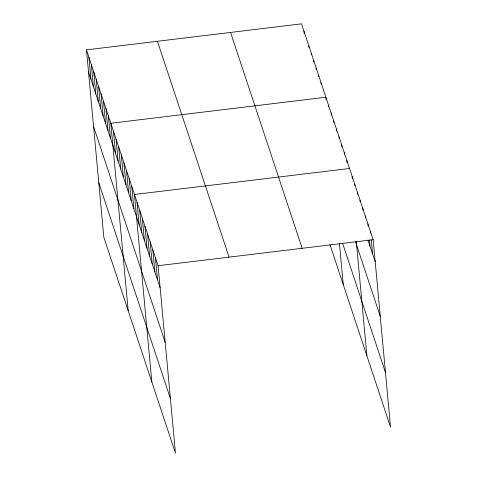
<?xml version="1.0" encoding="UTF-8"?>
<svg xmlns="http://www.w3.org/2000/svg" width="477" height="477" viewBox="0 0 477 477"><rect width="100%" height="100%" fill="white"/><g stroke="black" fill="none" stroke-linecap="round" stroke-linejoin="round"><path stroke-width="0.72" d="M86.456 49.87L158.084 265.725L175.47 453.15L103.843 237.296L86.456 49.87L301.53 23.85L373.157 239.704L390.544 427.13L329.989 244.635M349.522 168.47L134.448 194.497L151.835 381.916M158.084 265.725L373.157 239.704M367.982 239.997L375.202 261.76M355.532 241.803L380.264 316.334M342.587 243.282L385.482 372.555M230.558 32.436L302.179 248.29M157.434 41.284L229.055 257.139M88.507 71.932L160.129 287.786M93.57 126.5L165.191 342.355M98.781 182.727L170.408 398.581M370.528 231.786L370.665 233.259M371.279 239.877L372.573 253.847M367.904 223.874L368.107 226.08M369.401 240.05L369.949 245.929M365.275 215.962L365.412 217.429M362.651 208.044L362.854 210.25M360.022 200.131L360.159 201.598M357.398 192.213L357.601 194.419M354.769 184.301L354.906 185.774M352.145 176.389L352.348 178.589M356.289 241.463L366.908 355.896M346.892 160.558L347.095 162.764M344.269 152.64L344.406 154.113M341.639 144.728L341.848 146.934M339.016 136.816L339.153 138.282M336.386 128.897L336.595 131.103M333.763 120.985L333.9 122.452M331.133 113.067L331.342 115.273M328.51 105.155L328.647 106.627M326.089 99.449L325.886 97.242L110.807 123.263L128.2 310.688M339.421 243.192L343.273 284.662M321.015 82.563L321.152 84.03M318.576 75.223L318.714 76.696M316.144 67.883L316.281 69.356M313.705 60.543L313.842 62.016M311.272 53.203L311.409 54.676M308.84 45.87L308.971 47.336M303.968 31.19L304.171 33.396M155.454 257.813L157.499 279.868M152.831 249.894L154.876 271.956M150.201 241.982L152.246 264.037M147.578 234.07L149.623 256.125M144.948 226.152L146.999 248.213M142.325 218.239L144.37 240.295M139.695 210.321L141.747 232.382M137.072 202.409L139.117 224.464M131.819 186.579L133.864 208.64M129.195 178.666L131.241 200.722M126.566 170.748L128.611 192.809M123.942 162.836L125.988 184.891M121.313 154.924L123.358 176.979M118.69 147.005L120.735 169.067M116.06 139.093L118.111 161.148M113.437 131.175L115.482 153.236M108.374 115.923L110.42 137.984M105.942 108.583L107.987 130.644M103.503 101.243L105.548 123.304M101.07 93.909L103.115 115.965M98.632 86.57L100.683 108.625M96.199 79.23L98.244 101.285M93.766 71.89L95.811 93.951M91.328 64.55L93.373 86.611M88.895 57.21L90.94 79.271"/></g></svg>
